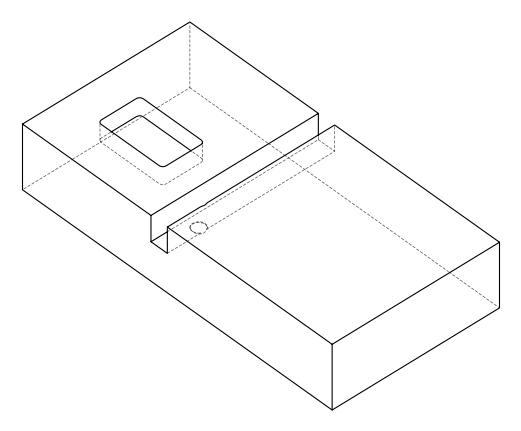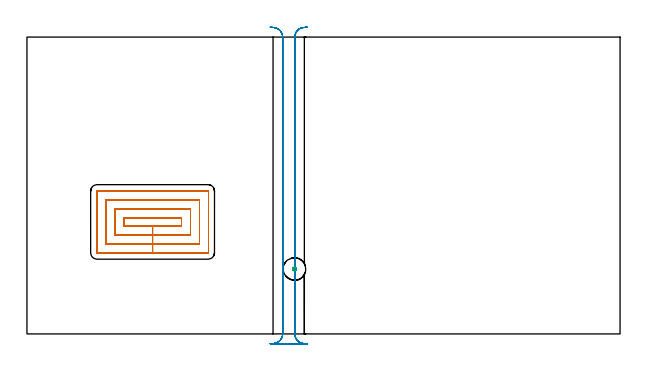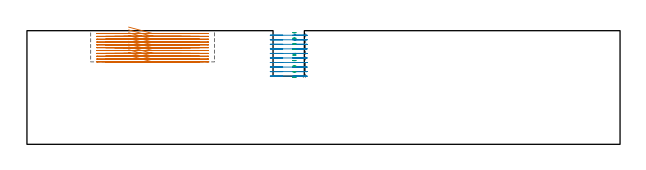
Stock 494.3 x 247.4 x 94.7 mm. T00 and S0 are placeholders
(PLAN: 3 operations, 1 tool changes, 32.3 min)
(1 MILL_RECTANGULAR_POCKET | POCKET_RECTANGULAR_STRAIGHT | NXT0201_013 | Follow Part, ap 2.5, ae 75% | 19.1 min | 166009 mm3)
(2 MILL_RECTANGULAR_SLOT | SLOT_RECTANGULAR | NXT0201_012 | Follow Part, ap 4, ae 75% | 12.7 min | 245038 mm3)
(3 MILL_BLIND_HOLE_FROM_SOLID_MATERIAL | STEP1POCKET | NXT0201_012 | Spiral | 0.48 min | 232 mm3)
(TOOL NXT0201_013 | ENDMILL 10mm | D10 FL30 Z4)
(TOOL NXT0201_012 | ENDMILL 16mm [2P460-1600-NA 1630] | D16 FL38 Z6)
(OP 1 MILL_RECTANGULAR_POCKET)
G17 G21 G94 G90
T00 M6
G54
G17 G0 G90 X84.683 Y89.8 S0 M3
G43 Z104.7 H0
Z97.7
G94 G1 X104.7 Z92.336 F250.
X128.8 F500.
Y96.9
X80.6
Y89.8
X104.7
Y82.3
X136.3
Y104.4
X73.1
Y82.3
X104.7
Y74.8
X143.8
Y111.9
X65.6
Y74.8
X104.7
Y67.3
X150.9
G3 X151.3 Y67.7 R0.4
G1 Y119.
G3 X150.9 Y119.4 R0.4
G1 X58.5
G3 X58.1 Y119. R0.4
G1 Y67.7
G3 X58.5 Y67.3 R0.4
G1 X104.7
X105.7
G0 X84.683 Y89.8 Z95.336
G1 X104.7 Z89.973 F250.
X128.8 F500.
Y96.9
X80.6
Y89.8
X104.7
Y82.3
X136.3
Y104.4
X73.1
Y82.3
X104.7
Y74.8
X143.8
Y111.9
X65.6
Y74.8
X104.7
Y67.3
X150.9
G3 X151.3 Y67.7 R0.4
G1 Y119.
G3 X150.9 Y119.4 R0.4
G1 X58.5
G3 X58.1 Y119. R0.4
G1 Y67.7
G3 X58.5 Y67.3 R0.4
G1 X104.7
X105.7
G0 X84.683 Y89.8 Z92.973
G1 X104.7 Z87.609 F250.
X128.8 F500.
Y96.9
X80.6
Y89.8
X104.7
Y82.3
X136.3
Y104.4
X73.1
Y82.3
X104.7
Y74.8
X143.8
Y111.9
X65.6
Y74.8
X104.7
Y67.3
X150.9
G3 X151.3 Y67.7 R0.4
G1 Y119.
G3 X150.9 Y119.4 R0.4
G1 X58.5
G3 X58.1 Y119. R0.4
G1 Y67.7
G3 X58.5 Y67.3 R0.4
G1 X104.7
X105.7
G0 X84.683 Y89.8 Z90.609
G1 X104.7 Z85.245 F250.
X128.8 F500.
Y96.9
X80.6
Y89.8
X104.7
Y82.3
X136.3
Y104.4
X73.1
Y82.3
X104.7
Y74.8
X143.8
Y111.9
X65.6
Y74.8
X104.7
Y67.3
X150.9
G3 X151.3 Y67.7 R0.4
G1 Y119.
G3 X150.9 Y119.4 R0.4
G1 X58.5
G3 X58.1 Y119. R0.4
G1 Y67.7
G3 X58.5 Y67.3 R0.4
G1 X104.7
X105.7
G0 X84.683 Y89.8 Z88.245
G1 X104.7 Z82.882 F250.
X128.8 F500.
Y96.9
X80.6
Y89.8
X104.7
Y82.3
X136.3
Y104.4
X73.1
Y82.3
X104.7
Y74.8
X143.8
Y111.9
X65.6
Y74.8
X104.7
Y67.3
X150.9
G3 X151.3 Y67.7 R0.4
G1 Y119.
G3 X150.9 Y119.4 R0.4
G1 X58.5
G3 X58.1 Y119. R0.4
G1 Y67.7
G3 X58.5 Y67.3 R0.4
G1 X104.7
X105.7
G0 X84.683 Y89.8 Z85.882
G1 X104.7 Z80.518 F250.
X128.8 F500.
Y96.9
X80.6
Y89.8
X104.7
Y82.3
X136.3
Y104.4
X73.1
Y82.3
X104.7
Y74.8
X143.8
Y111.9
X65.6
Y74.8
X104.7
Y67.3
X150.9
G3 X151.3 Y67.7 R0.4
G1 Y119.
G3 X150.9 Y119.4 R0.4
G1 X58.5
G3 X58.1 Y119. R0.4
G1 Y67.7
G3 X58.5 Y67.3 R0.4
G1 X104.7
X105.7
G0 X84.683 Y89.8 Z83.518
G1 X104.7 Z78.155 F250.
X128.8 F500.
Y96.9
X80.6
Y89.8
X104.7
Y82.3
X136.3
Y104.4
X73.1
Y82.3
X104.7
Y74.8
X143.8
Y111.9
X65.6
Y74.8
X104.7
Y67.3
X150.9
G3 X151.3 Y67.7 R0.4
G1 Y119.
G3 X150.9 Y119.4 R0.4
G1 X58.5
G3 X58.1 Y119. R0.4
G1 Y67.7
G3 X58.5 Y67.3 R0.4
G1 X104.7
X105.7
G0 X84.683 Y89.8 Z81.155
G1 X104.7 Z75.791 F250.
X128.8 F500.
Y96.9
X80.6
Y89.8
X104.7
Y82.3
X136.3
Y104.4
X73.1
Y82.3
X104.7
Y74.8
X143.8
Y111.9
X65.6
Y74.8
X104.7
Y67.3
X150.9
G3 X151.3 Y67.7 R0.4
G1 Y119.
G3 X150.9 Y119.4 R0.4
G1 X58.5
G3 X58.1 Y119. R0.4
G1 Y67.7
G3 X58.5 Y67.3 R0.4
G1 X104.7
X105.7
G0 X84.683 Y89.8 Z78.791
G1 X104.7 Z73.427 F250.
X128.8 F500.
Y96.9
X80.6
Y89.8
X104.7
Y82.3
X136.3
Y104.4
X73.1
Y82.3
X104.7
Y74.8
X143.8
Y111.9
X65.6
Y74.8
X104.7
Y67.3
X150.9
G3 X151.3 Y67.7 R0.4
G1 Y119.
G3 X150.9 Y119.4 R0.4
G1 X58.5
G3 X58.1 Y119. R0.4
G1 Y67.7
G3 X58.5 Y67.3 R0.4
G1 X104.7
X105.7
G0 X84.683 Y89.8 Z76.427
G1 X104.7 Z71.064 F250.
X128.8 F500.
Y96.9
X80.6
Y89.8
X104.7
Y82.3
X136.3
Y104.4
X73.1
Y82.3
X104.7
Y74.8
X143.8
Y111.9
X65.6
Y74.8
X104.7
Y67.3
X150.9
G3 X151.3 Y67.7 R0.4
G1 Y119.
G3 X150.9 Y119.4 R0.4
G1 X58.5
G3 X58.1 Y119. R0.4
G1 Y67.7
G3 X58.5 Y67.3 R0.4
G1 X104.7
X105.7
G0 X84.683 Y89.8 Z74.064
G1 X104.7 Z68.7 F250.
X128.8 F500.
Y96.9
X80.6
Y89.8
X104.7
Y82.3
X136.3
Y104.4
X73.1
Y82.3
X104.7
Y74.8
X143.8
Y111.9
X65.6
Y74.8
X104.7
Y67.3
X150.9
G3 X151.3 Y67.7 R0.4
G1 Y119.
G3 X150.9 Y119.4 R0.4
G1 X58.5
G3 X58.1 Y119. R0.4
G1 Y67.7
G3 X58.5 Y67.3 R0.4
G1 X104.7
X105.7
G0 Z104.7
M5
M2
(OP 2 MILL_RECTANGULAR_SLOT)
G17 G21 G94 G90
T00 M6
G54
G17 G0 G90 X202.803 Y255.63 S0 M3
G43 Z104.7 H1
Z90.91
G94 G1 X205.792 Y255.37 F250.
G2 X213.1 Y247.4 R8. F500.
G1 Y0.
G2 X205.792 Y-7.97 R8.
G1 X202.803 Y-8.23 F250.
X233.497
X230.508 Y-7.97
G2 X223.2 Y0. R8. F500.
G1 Y49.688
G2 X224.065 Y53.306 R8.
G1 X224.057 Y53.311
G2 X224.057 Y54.889 R-1.4
G1 X224.065 Y54.894
G2 X223.2 Y58.512 R8.
G1 Y247.4
G2 X230.508 Y255.37 R8.
G1 X233.497 Y255.63 F250.
G0 X202.803 Z87.12
G1 X205.792 Y255.37
G2 X213.1 Y247.4 R8. F500.
G1 Y0.
G2 X205.792 Y-7.97 R8.
G1 X202.803 Y-8.23 F250.
X233.497
X230.508 Y-7.97
G2 X223.2 Y0. R8. F500.
G1 Y49.688
G2 X224.065 Y53.306 R8.
G1 X224.057 Y53.311
G2 X224.057 Y54.889 R-1.4
G1 X224.065 Y54.894
G2 X223.2 Y58.512 R8.
G1 Y247.4
G2 X230.508 Y255.37 R8.
G1 X233.497 Y255.63 F250.
G0 X202.803 Z83.33
G1 X205.792 Y255.37
G2 X213.1 Y247.4 R8. F500.
G1 Y0.
G2 X205.792 Y-7.97 R8.
G1 X202.803 Y-8.23 F250.
X233.497
X230.508 Y-7.97
G2 X223.2 Y0. R8. F500.
G1 Y49.688
G2 X224.065 Y53.306 R8.
G1 X224.057 Y53.311
G2 X224.057 Y54.889 R-1.4
G1 X224.065 Y54.894
G2 X223.2 Y58.512 R8.
G1 Y247.4
G2 X230.508 Y255.37 R8.
G1 X233.497 Y255.63 F250.
G0 X202.803 Z79.54
G1 X205.792 Y255.37
G2 X213.1 Y247.4 R8. F500.
G1 Y0.
G2 X205.792 Y-7.97 R8.
G1 X202.803 Y-8.23 F250.
X233.497
X230.508 Y-7.97
G2 X223.2 Y0. R8. F500.
G1 Y49.688
G2 X224.065 Y53.306 R8.
G1 X224.057 Y53.311
G2 X224.057 Y54.889 R-1.4
G1 X224.065 Y54.894
G2 X223.2 Y58.512 R8.
G1 Y247.4
G2 X230.508 Y255.37 R8.
G1 X233.497 Y255.63 F250.
G0 X202.803 Z75.75
G1 X205.792 Y255.37
G2 X213.1 Y247.4 R8. F500.
G1 Y0.
G2 X205.792 Y-7.97 R8.
G1 X202.803 Y-8.23 F250.
X233.497
X230.508 Y-7.97
G2 X223.2 Y0. R8. F500.
G1 Y49.688
G2 X224.065 Y53.306 R8.
G1 X224.057 Y53.311
G2 X224.057 Y54.889 R-1.4
G1 X224.065 Y54.894
G2 X223.2 Y58.512 R8.
G1 Y247.4
G2 X230.508 Y255.37 R8.
G1 X233.497 Y255.63 F250.
G0 X202.803 Z71.96
G1 X205.792 Y255.37
G2 X213.1 Y247.4 R8. F500.
G1 Y0.
G2 X205.792 Y-7.97 R8.
G1 X202.803 Y-8.23 F250.
X233.497
X230.508 Y-7.97
G2 X223.2 Y0. R8. F500.
G1 Y49.688
G2 X224.065 Y53.306 R8.
G1 X224.057 Y53.311
G2 X224.057 Y54.889 R-1.4
G1 X224.065 Y54.894
G2 X223.2 Y58.512 R8.
G1 Y247.4
G2 X230.508 Y255.37 R8.
G1 X233.497 Y255.63 F250.
G0 X202.803 Z68.17
G1 X205.792 Y255.37
G2 X213.1 Y247.4 R8. F500.
G1 Y0.
G2 X205.792 Y-7.97 R8.
G1 X202.803 Y-8.23 F250.
X233.497
X230.508 Y-7.97
G2 X223.2 Y0. R8. F500.
G1 Y49.688
G2 X224.065 Y53.306 R8.
G1 X224.057 Y53.311
G2 X224.057 Y54.889 R-1.4
G1 X224.065 Y54.894
G2 X223.2 Y58.512 R8.
G1 Y247.4
G2 X230.508 Y255.37 R8.
G1 X233.497 Y255.63 F250.
G0 X202.803 Z64.38
G1 X205.792 Y255.37
G2 X213.1 Y247.4 R8. F500.
G1 Y0.
G2 X205.792 Y-7.97 R8.
G1 X202.803 Y-8.23 F250.
X233.497
X230.508 Y-7.97
G2 X223.2 Y0. R8. F500.
G1 Y49.688
G2 X224.065 Y53.306 R8.
G1 X224.057 Y53.311
G2 X224.057 Y54.889 R-1.4
G1 X224.065 Y54.894
G2 X223.2 Y58.512 R8.
G1 Y247.4
G2 X230.508 Y255.37 R8.
G1 X233.497 Y255.63 F250.
G0 X202.803 Z60.59
G1 X205.792 Y255.37
G2 X213.1 Y247.4 R8. F500.
G1 Y0.
G2 X205.792 Y-7.97 R8.
G1 X202.803 Y-8.23 F250.
X233.497
X230.508 Y-7.97
G2 X223.2 Y0. R8. F500.
G1 Y49.688
G2 X224.065 Y53.306 R8.
G1 X224.057 Y53.311
G2 X224.057 Y54.889 R-1.4
G1 X224.065 Y54.894
G2 X223.2 Y58.512 R8.
G1 Y247.4
G2 X230.508 Y255.37 R8.
G1 X233.497 Y255.63 F250.
G0 X202.803 Z56.8
G1 X205.792 Y255.37
G2 X213.1 Y247.4 R8. F500.
G1 Y0.
G2 X205.792 Y-7.97 R8.
G1 X202.803 Y-8.23 F250.
X233.497
X230.508 Y-7.97
G2 X223.2 Y0. R8. F500.
G1 Y49.688
G2 X224.065 Y53.306 R8.
G1 X224.057 Y53.311
G2 X224.057 Y54.889 R-1.4
G1 X224.065 Y54.894
G2 X223.2 Y58.512 R8.
G1 Y247.4
G2 X230.508 Y255.37 R8.
G1 X233.497 Y255.63 F250.
G0 Z104.7
M5
M2
(OP 3 MILL_BLIND_HOLE_FROM_SOLID_MATERIAL)
G17 G21 G94 G90
T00 M6
G54
G17 G0 G90 X222.9 Y54.1 S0 M3
G43 Z104.7 H1
Z93.044
G94 G3 X223.6 Y54.8 R0.7 F250.
X222.9 Y55.5 R0.7
X221.5 Y54.1 R1.4
X222.9 Y55.5 R-1.4
X222.2 Y54.8 R0.7
X222.9 Y54.1 R0.7
G0 Z88.389
G3 X223.6 Y54.8 R0.7
X222.9 Y55.5 R0.7
X221.5 Y54.1 R1.4
X222.9 Y55.5 R-1.4
X222.2 Y54.8 R0.7
X222.9 Y54.1 R0.7
G0 Z83.733
G3 X223.6 Y54.8 R0.7
X222.9 Y55.5 R0.7
X221.5 Y54.1 R1.4
X222.9 Y55.5 R-1.4
X222.2 Y54.8 R0.7
X222.9 Y54.1 R0.7
G0 Z79.078
G3 X223.6 Y54.8 R0.7
X222.9 Y55.5 R0.7
X221.5 Y54.1 R1.4
X222.9 Y55.5 R-1.4
X222.2 Y54.8 R0.7
X222.9 Y54.1 R0.7
G0 Z74.422
G3 X223.6 Y54.8 R0.7
X222.9 Y55.5 R0.7
X221.5 Y54.1 R1.4
X222.9 Y55.5 R-1.4
X222.2 Y54.8 R0.7
X222.9 Y54.1 R0.7
G0 Z69.767
G3 X223.6 Y54.8 R0.7
X222.9 Y55.5 R0.7
X221.5 Y54.1 R1.4
X222.9 Y55.5 R-1.4
X222.2 Y54.8 R0.7
X222.9 Y54.1 R0.7
G0 Z65.111
G3 X223.6 Y54.8 R0.7
X222.9 Y55.5 R0.7
X221.5 Y54.1 R1.4
X222.9 Y55.5 R-1.4
X222.2 Y54.8 R0.7
X222.9 Y54.1 R0.7
G0 Z60.456
G3 X223.6 Y54.8 R0.7
X222.9 Y55.5 R0.7
X221.5 Y54.1 R1.4
X222.9 Y55.5 R-1.4
X222.2 Y54.8 R0.7
X222.9 Y54.1 R0.7
G0 Z55.8
G3 X223.6 Y54.8 R0.7
X222.9 Y55.5 R0.7
X221.5 Y54.1 R1.4
X222.9 Y55.5 R-1.4
X222.2 Y54.8 R0.7
X222.9 Y54.1 R0.7
G0 Z104.7
M5
M2
